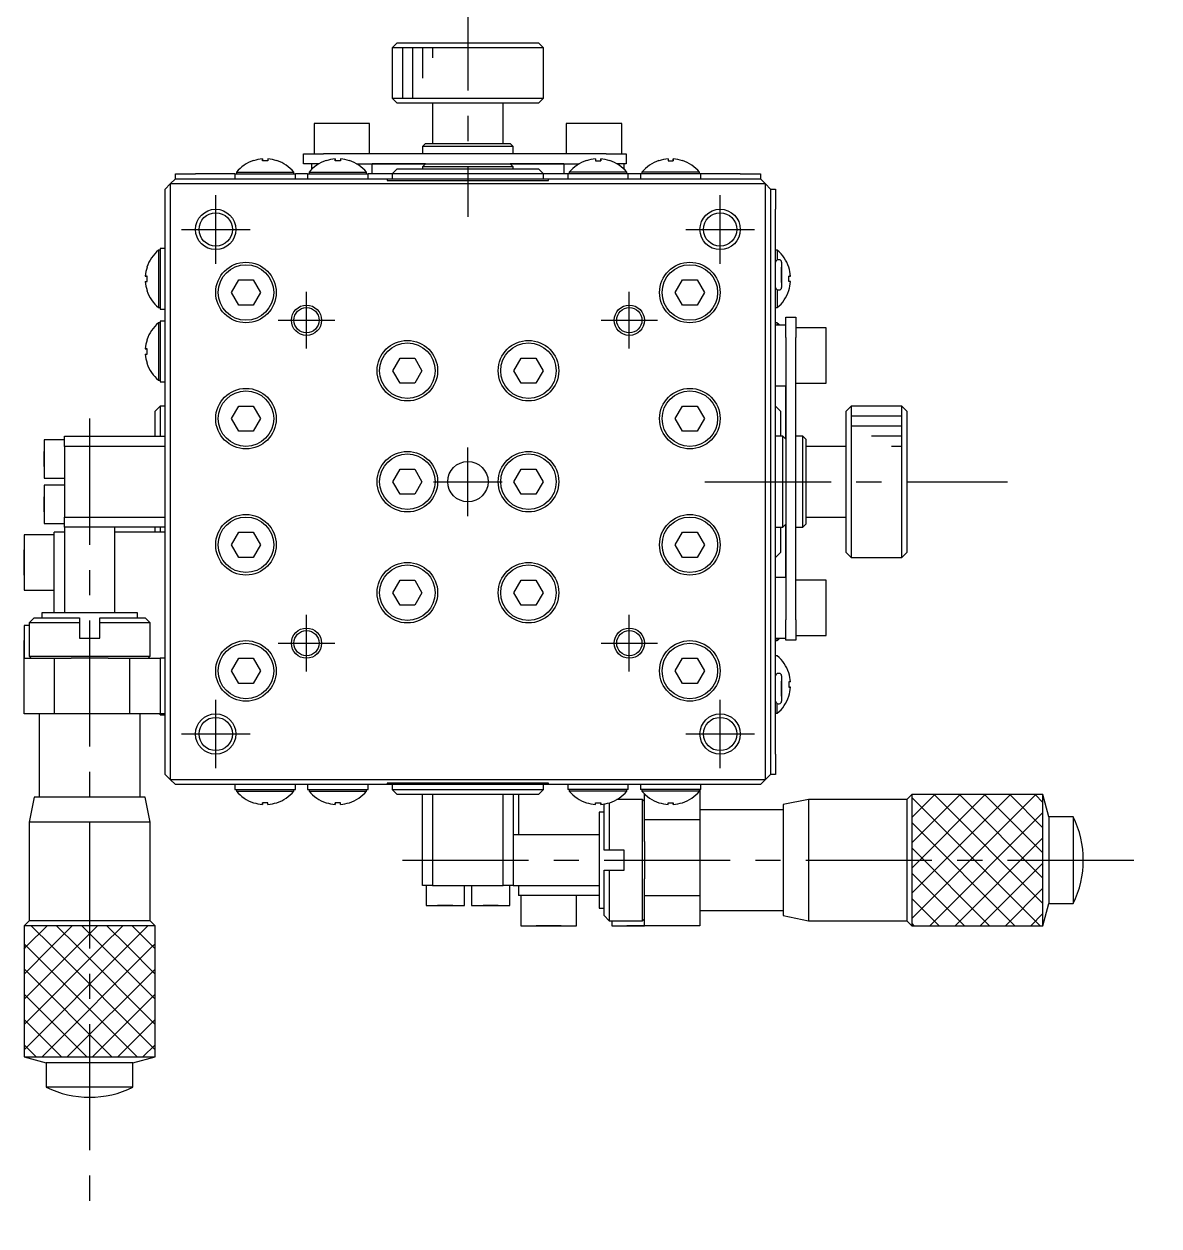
# Model space of a CAD drawing. Extents: x -45 to 398, y -17 to 264.
# Drawn here: x 97.4 to 209.9, y 78.6 to 197.7 of the extents above; entities that cross this region are included whole.
import ezdxf

# ---------------------------------------------------------------- set-up
doc = ezdxf.new("R2010")
doc.units = 0
doc.header["$LTSCALE"] = 10
doc.linetypes.add('CENTER', pattern=[2, 1.25, -0.25, 0.25, -0.25])
doc.layers.get('0').update_dxf_attribs({"linetype": 'CONTINUOUS'})
doc.layers.add('CENTER', color=1, linetype='CENTER')

msp = doc.modelspace()

# ---------------------------------------------------------------- linework, layer by layer
at = {"color": 7, "linetype": 'CONTINUOUS'}
for p, q in [((134.374624, 195.893481), (133.874624, 195.393481)), ((148.874624, 195.393481), (133.874624, 195.393481)), ((133.874624, 195.393481), (133.874624, 190.393481)), ((134.374624, 195.893481), (148.374624, 195.893481)), ((148.874624, 195.393481), (148.374624, 195.893481)), ((148.874624, 190.393481), (148.874624, 195.393481)), ((133.874624, 190.393481), (148.874624, 190.393481)), ((133.874624, 190.393481), (134.374624, 189.893481)), ((148.374624, 189.893481), (134.374624, 189.893481)), ((137.874624, 189.893481), (137.874624, 185.893481)), ((144.874624, 185.893481), (144.874624, 189.893481)), ((148.374624, 189.893481), (148.874624, 190.393481)), ((131.624624, 187.893481), (126.124624, 187.893481)), ((126.124624, 187.893481), (126.124624, 184.893481)), ((131.624624, 184.893481), (131.624624, 187.893481)), ((156.624624, 187.893481), (151.124624, 187.893481)), ((151.124624, 187.893481), (151.124624, 184.893481)), ((156.624624, 184.893481), (156.624624, 187.893481)), ((137.174624, 185.893481), (136.874624, 185.593481)), ((137.174624, 185.893481), (145.574624, 185.893481)), ((145.874624, 185.593481), (145.574624, 185.893481)), ((125.074624, 183.893481), (125.074624, 184.893481)), ((125.074624, 184.893481), (127.074624, 184.893481)), ((155.074624, 184.893481), (127.074624, 184.893481)), ((145.874624, 185.593481), (136.874624, 185.593481)), ((136.874624, 185.593481), (136.874624, 184.893481)), ((145.874624, 184.893481), (145.874624, 185.593481)), ((155.074624, 184.893481), (157.074624, 184.893481)), ((157.074624, 184.893481), (157.074624, 183.893481)), ((120.119516, 184.198923), (120.11547, 184.20722)), ((120.119516, 184.198923), (120.11547, 184.20722)), ((121.014624, 184.198923), (121.014624, 184.375165)), ((121.014624, 184.375165), (121.014624, 184.198923)), ((121.534624, 184.198923), (121.014624, 184.198923)), ((121.534624, 184.375165), (121.534624, 184.198923)), ((122.433779, 184.20722), (122.429732, 184.198923)), ((122.433779, 184.20722), (122.429732, 184.198923)), ((126.617207, 183.893481), (125.074624, 183.893481)), ((125.874624, 183.893481), (125.074624, 183.893481)), ((125.874624, 183.893481), (125.874624, 183.32597)), ((127.319516, 184.198923), (127.31547, 184.20722)), ((127.319516, 184.198923), (127.31547, 184.20722)), ((128.214624, 184.198923), (128.214624, 184.375165)), ((128.214624, 184.375165), (128.214624, 184.198923)), ((128.734624, 184.198923), (128.214624, 184.198923)), ((128.734624, 184.375165), (128.734624, 184.198923)), ((129.633779, 184.20722), (129.629732, 184.198923)), ((129.633779, 184.20722), (129.629732, 184.198923)), ((130.332042, 183.893481), (152.417207, 183.893481)), ((130.563394, 183.893479), (137.174622, 183.893479)), ((137.174624, 183.893481), (131.874624, 183.893481)), ((131.874624, 182.893481), (131.874624, 183.893481)), ((132.919816, 183.893481), (134.788163, 183.893481)), ((132.919816, 183.893481), (132.927427, 183.893481)), ((133.101779, 183.893479), (132.927427, 183.893479)), ((133.101779, 183.893479), (135.224889, 183.893481)), ((137.174622, 183.893479), (134.788163, 183.893479)), ((135.224889, 183.893479), (137.174622, 183.893479)), ((137.174624, 183.893481), (136.874624, 183.593481)), ((145.874624, 183.593481), (136.874624, 183.593481)), ((136.874624, 183.593481), (136.874624, 183.393481)), ((150.874624, 183.893481), (145.574624, 183.893481)), ((145.874624, 183.593481), (145.574624, 183.893481)), ((145.574626, 183.893479), (151.585855, 183.893479)), ((147.361086, 183.893479), (145.574626, 183.893479)), ((145.574626, 183.893479), (146.92436, 183.893479)), ((145.874624, 183.393481), (145.874624, 183.593481)), ((146.92436, 183.893481), (149.04747, 183.893481)), ((147.361086, 183.893481), (149.229432, 183.893481)), ((149.221822, 183.893479), (149.04747, 183.893479)), ((149.221822, 183.893479), (149.229432, 183.893479)), ((150.874624, 183.893481), (150.874624, 182.893481)), ((151.037443, 183.893479), (152.417203, 183.893479)), ((151.585855, 183.893479), (152.417203, 183.893479)), ((153.11547, 184.20722), (153.119516, 184.198923)), ((153.11547, 184.20722), (153.119516, 184.198923)), ((154.014624, 184.375165), (154.014624, 184.198923)), ((154.014624, 184.198923), (154.534624, 184.198923)), ((154.534624, 184.198923), (154.534624, 184.375165)), ((154.534624, 184.375165), (154.534624, 184.198923)), ((155.429732, 184.198923), (155.433779, 184.20722)), ((155.429732, 184.198923), (155.433779, 184.20722)), ((157.074624, 183.893481), (156.132042, 183.893481)), ((157.074624, 183.893481), (156.874624, 183.893481)), ((156.874624, 183.32597), (156.874624, 183.893481)), ((160.31547, 184.20722), (160.319516, 184.198923)), ((160.31547, 184.20722), (160.319516, 184.198923)), ((161.214624, 184.375165), (161.214624, 184.198923)), ((161.214624, 184.198923), (161.734624, 184.198923)), ((161.734624, 184.198923), (161.734624, 184.375165)), ((161.734624, 184.375165), (161.734624, 184.198923)), ((162.629732, 184.198923), (162.633779, 184.20722)), ((162.629732, 184.198923), (162.633779, 184.20722)), ((112.374624, 182.393481), (111.874624, 181.893481)), ((112.374624, 182.393481), (112.374624, 182.893481)), ((112.374624, 182.893481), (114.374624, 182.893481)), ((112.374624, 182.393481), (133.374624, 182.393481)), ((118.274624, 182.893481), (114.374624, 182.893481)), ((118.274624, 182.893481), (118.477255, 182.893481)), ((118.274624, 182.893481), (118.424624, 182.893481)), ((118.274624, 182.893481), (118.274624, 182.393481)), ((118.424624, 183.053036), (121.274624, 183.053036)), ((118.424624, 183.053036), (118.424624, 182.893481)), ((118.477255, 182.893481), (121.274624, 182.893481)), ((121.274624, 183.053036), (124.124624, 183.053036)), ((121.274624, 182.893481), (124.209067, 182.893481)), ((124.124624, 182.893481), (124.124624, 183.053036)), ((124.209067, 182.893481), (124.274624, 182.893481)), ((124.225638, 182.893481), (124.274624, 182.893481)), ((125.474624, 182.893481), (124.274624, 182.893481)), ((124.274624, 182.393481), (124.274624, 182.893481)), ((125.474624, 182.893481), (125.677248, 182.893481)), ((125.474624, 182.893481), (125.624624, 182.893481)), ((125.474624, 182.893481), (125.474624, 182.393481)), ((125.624624, 183.053036), (128.474624, 183.053036)), ((125.624624, 183.053036), (125.624624, 182.893481)), ((125.677248, 182.893481), (128.474624, 182.893481)), ((128.474624, 183.053036), (131.324624, 183.053036)), ((128.474624, 182.893481), (131.409067, 182.893481)), ((131.324624, 182.893481), (131.324624, 183.053036)), ((131.409067, 182.893481), (131.474624, 182.893481)), ((131.425638, 182.893481), (131.474624, 182.893481)), ((133.874624, 182.893481), (131.474624, 182.893481)), ((131.474624, 182.393481), (131.474624, 182.893481)), ((133.374624, 182.393481), (133.374624, 182.250576)), ((133.374624, 182.393481), (149.374624, 182.393481)), ((133.374624, 182.250576), (149.374624, 182.250576)), ((134.374624, 183.393481), (133.874624, 182.893481)), ((141.374624, 182.893481), (133.874624, 182.893481)), ((133.874624, 182.893481), (133.874624, 182.393481)), ((134.374624, 183.393481), (141.374624, 183.393481)), ((141.374624, 183.393481), (148.374624, 183.393481)), ((148.874624, 182.893481), (141.374624, 182.893481)), ((148.874624, 182.893481), (148.374624, 183.393481)), ((151.274624, 182.893481), (148.874624, 182.893481)), ((148.874624, 182.393481), (148.874624, 182.893481)), ((149.374624, 182.250576), (149.374624, 182.393481)), ((149.374624, 182.393481), (170.374624, 182.393481)), ((151.323611, 182.893481), (151.274624, 182.893481)), ((151.340182, 182.893481), (151.274624, 182.893481)), ((151.274624, 182.893481), (151.274624, 182.393481)), ((154.274624, 182.893481), (151.340182, 182.893481)), ((154.274624, 183.053036), (151.424624, 183.053036)), ((151.424624, 183.053036), (151.424624, 182.893481)), ((157.124624, 183.053036), (154.274624, 183.053036)), ((154.967419, 182.893481), (154.274624, 182.893481)), ((157.102549, 182.893481), (154.967419, 182.893481)), ((157.274624, 182.893481), (157.102549, 182.893481)), ((157.124624, 182.893481), (157.124624, 183.053036)), ((157.274624, 182.893481), (157.124624, 182.893481)), ((158.474624, 182.893481), (157.274624, 182.893481)), ((157.274624, 182.393481), (157.274624, 182.893481)), ((158.523611, 182.893481), (158.474624, 182.893481)), ((158.540182, 182.893481), (158.474624, 182.893481)), ((158.474624, 182.893481), (158.474624, 182.393481)), ((161.474624, 182.893481), (158.540182, 182.893481)), ((161.474624, 183.053036), (158.624624, 183.053036)), ((158.624624, 183.053036), (158.624624, 182.893481)), ((164.324624, 183.053036), (161.474624, 183.053036)), ((164.272021, 182.893481), (161.474624, 182.893481)), ((164.474624, 182.893481), (164.272021, 182.893481)), ((164.324624, 182.893481), (164.324624, 183.053036)), ((164.474624, 182.893481), (164.324624, 182.893481)), ((168.374624, 182.893481), (164.474624, 182.893481)), ((164.474624, 182.393481), (164.474624, 182.893481)), ((168.374624, 182.893481), (170.374624, 182.893481)), ((170.374624, 182.893481), (170.374624, 182.393481)), ((170.874624, 181.893481), (170.374624, 182.393481)), ((111.874624, 181.893481), (111.374624, 181.393481)), ((111.374624, 123.393481), (111.374624, 181.393481)), ((170.874624, 181.893481), (111.874624, 181.893481)), ((111.874624, 181.893481), (111.874624, 122.893481)), ((170.874624, 122.893481), (170.874624, 181.893481)), ((171.374624, 181.393481), (170.874624, 181.893481)), ((171.374624, 181.393481), (171.874624, 181.393481)), ((171.374624, 181.393481), (171.374624, 123.393481)), ((171.874624, 181.393481), (171.874624, 179.393481)), ((171.874624, 173.693481), (171.874624, 179.393481)), ((110.715069, 175.343481), (110.715069, 172.493481)), ((110.874624, 175.343481), (110.715069, 175.343481)), ((110.874624, 175.493481), (110.874624, 175.289782)), ((110.874624, 175.493481), (110.874624, 175.343357)), ((111.374624, 175.493481), (110.874624, 175.493481)), ((110.874624, 175.289782), (110.874624, 175.234117)), ((110.874624, 175.234117), (110.874624, 175.009492)), ((172.034179, 175.343481), (171.874624, 175.343481)), ((172.034179, 175.343481), (172.034179, 174.376547)), ((110.874624, 175.009492), (110.874624, 173.186276)), ((172.224624, 174.393481), (172.124624, 174.393481)), ((172.474624, 174.143481), (172.474624, 173.018481)), ((172.474624, 174.143481), (172.474624, 171.643481)), ((109.569182, 172.753481), (109.39294, 172.753481)), ((109.39294, 172.753481), (109.569182, 172.753481)), ((109.569182, 173.648589), (109.560885, 173.652635)), ((109.569182, 173.648589), (109.560885, 173.652635)), ((109.569182, 172.233481), (109.569182, 172.753481)), ((110.874624, 173.186276), (110.874624, 172.493481)), ((171.874624, 172.093481), (171.874624, 173.693481)), ((172.474624, 173.643481), (172.474624, 173.018481)), ((172.474624, 173.018481), (172.474624, 173.643481)), ((172.474624, 173.018481), (172.474624, 172.753481)), ((172.474624, 173.018481), (172.474624, 172.768481)), ((172.474624, 172.768481), (172.474624, 173.018481)), ((172.474624, 172.143481), (172.474624, 172.768481)), ((172.474624, 172.768481), (172.474624, 172.143481)), ((172.474624, 172.753481), (172.474624, 171.643481)), ((173.180067, 173.648589), (173.188363, 173.652635)), ((173.180067, 173.648589), (173.188363, 173.652635)), ((173.180067, 172.753481), (173.356309, 172.753481)), ((173.180067, 172.233481), (173.180067, 172.753481)), ((173.356309, 172.753481), (173.180067, 172.753481)), ((109.39294, 172.233481), (109.569182, 172.233481)), ((110.715069, 172.493481), (110.715069, 169.643481)), ((110.874624, 172.493481), (110.874624, 171.800686)), ((110.874624, 171.800686), (110.874624, 170.428417)), ((117.931249, 171.143481), (118.652937, 172.393481)), ((118.652937, 172.393481), (120.096312, 172.393481)), ((120.096312, 172.393481), (120.818, 171.143481)), ((161.931249, 171.143481), (162.652937, 172.393481)), ((162.652937, 172.393481), (164.096312, 172.393481)), ((164.096312, 172.393481), (164.818, 171.143481)), ((171.874624, 132.693481), (171.874624, 172.093481)), ((173.356309, 172.233481), (173.180067, 172.233481)), ((109.560885, 171.334326), (109.569182, 171.338373)), ((109.560885, 171.334326), (109.569182, 171.338373)), ((110.874624, 170.428417), (110.874624, 170.264046)), ((118.652937, 169.893481), (117.931249, 171.143481)), ((120.818, 171.143481), (120.096312, 169.893481)), ((162.652937, 169.893481), (161.931249, 171.143481)), ((164.818, 171.143481), (164.096312, 169.893481)), ((172.034179, 171.410415), (172.034179, 169.643481)), ((172.124624, 171.393481), (172.224624, 171.393481)), ((173.188363, 171.334326), (173.180067, 171.338373)), ((173.188363, 171.334326), (173.180067, 171.338373)), ((110.715069, 169.643481), (110.874624, 169.643481)), ((110.874624, 170.264046), (110.874624, 169.93556)), ((110.874624, 169.93556), (110.874624, 169.665556)), ((110.874624, 169.665556), (110.874624, 169.493481)), ((110.874624, 169.643481), (110.874624, 169.493481)), ((110.874624, 169.493481), (111.374624, 169.493481)), ((120.096312, 169.893481), (118.652937, 169.893481)), ((164.096312, 169.893481), (162.652937, 169.893481)), ((171.874624, 169.643481), (172.034179, 169.643481)), ((110.715069, 168.143481), (110.715069, 165.293481)), ((110.874624, 168.143481), (110.715069, 168.143481)), ((110.874624, 168.293481), (110.874624, 168.089782)), ((110.874624, 168.293481), (110.874624, 168.14187)), ((111.374624, 168.293481), (110.874624, 168.293481)), ((110.874624, 168.089782), (110.874624, 167.809492)), ((172.034179, 168.143481), (171.874624, 168.143481)), ((172.034179, 168.143481), (172.034179, 167.893481)), ((172.874624, 167.893481), (172.874624, 168.693481)), ((172.874624, 166.693481), (172.874624, 168.693481)), ((172.874624, 168.693481), (173.874624, 168.693481)), ((173.874624, 168.693481), (173.874624, 166.693481)), ((110.874624, 167.809492), (110.874624, 167.358544)), ((110.874624, 167.358544), (110.874624, 165.986276)), ((172.874624, 167.893481), (171.874624, 167.893481)), ((176.874624, 167.643481), (173.874624, 167.643481)), ((176.874624, 162.143481), (176.874624, 167.643481)), ((109.569182, 165.553481), (109.39294, 165.553481)), ((109.39294, 165.553481), (109.569182, 165.553481)), ((109.569182, 166.448589), (109.560885, 166.452635)), ((109.569182, 166.448589), (109.560885, 166.452635)), ((109.569182, 165.033481), (109.569182, 165.553481)), ((110.874624, 165.986276), (110.874624, 165.293481)), ((172.874624, 166.693481), (172.874624, 138.693481)), ((173.874624, 138.693481), (173.874624, 166.693481)), ((109.39294, 165.033481), (109.569182, 165.033481)), ((110.715069, 165.293481), (110.715069, 162.443481)), ((110.874624, 165.293481), (110.874624, 164.600686)), ((110.874624, 164.600686), (110.874624, 163.228417)), ((133.931249, 163.393481), (134.652937, 164.643481)), ((134.652937, 164.643481), (136.096312, 164.643481)), ((136.096312, 164.643481), (136.818, 163.393481)), ((145.931249, 163.393481), (146.652937, 164.643481)), ((146.652937, 164.643481), (148.096312, 164.643481)), ((148.096312, 164.643481), (148.818, 163.393481)), ((172.874622, 165.275547), (172.874622, 163.416256)), ((172.874622, 165.275547), (172.874622, 162.634839)), ((109.560885, 164.134326), (109.569182, 164.138373)), ((109.560885, 164.134326), (109.569182, 164.138373)), ((110.874624, 163.228417), (110.874624, 163.064046)), ((134.652937, 162.143481), (133.931249, 163.393481)), ((136.818, 163.393481), (136.096312, 162.143481)), ((146.652937, 162.143481), (145.931249, 163.393481)), ((148.818, 163.393481), (148.096312, 162.143481)), ((172.874622, 163.416256), (172.874622, 156.593483)), ((110.715069, 162.443481), (110.874624, 162.443481)), ((110.874624, 163.064046), (110.874624, 162.73556)), ((110.874624, 162.73556), (110.874624, 162.552844)), ((110.874624, 162.552844), (110.874624, 162.465556)), ((110.874624, 162.465556), (110.874624, 162.293481)), ((110.874624, 162.342477), (110.874624, 162.293481)), ((110.874624, 162.293481), (111.374624, 162.293481)), ((136.096312, 162.143481), (134.652937, 162.143481)), ((148.096312, 162.143481), (146.652937, 162.143481)), ((173.874624, 162.143481), (176.874624, 162.143481)), ((171.874624, 161.893481), (172.874624, 161.893481)), ((172.874624, 156.593481), (172.874624, 161.893481)), ((110.874624, 159.893481), (110.374624, 159.393481)), ((110.874624, 159.893481), (110.874624, 156.893481)), ((111.374624, 159.893481), (110.874624, 159.893481)), ((117.931249, 158.643481), (118.652937, 159.893481)), ((118.652937, 159.893481), (120.096312, 159.893481)), ((120.096312, 159.893481), (120.818, 158.643481)), ((161.931249, 158.643481), (162.652937, 159.893481)), ((162.652937, 159.893481), (164.096312, 159.893481)), ((164.096312, 159.893481), (164.818, 158.643481)), ((172.374624, 159.393481), (171.874624, 159.893481)), ((179.374624, 159.893481), (178.874624, 159.393481)), ((179.374624, 159.893481), (179.374624, 144.893481)), ((184.374624, 159.893481), (179.374624, 159.893481)), ((184.374624, 144.893481), (184.374624, 159.893481)), ((184.874624, 159.393481), (184.374624, 159.893481)), ((110.374624, 156.893481), (110.374624, 159.393481)), ((118.652937, 157.393481), (117.931249, 158.643481)), ((120.818, 158.643481), (120.096312, 157.393481)), ((162.652937, 157.393481), (161.931249, 158.643481)), ((164.818, 158.643481), (164.096312, 157.393481)), ((172.374624, 159.393481), (172.374624, 156.893481)), ((172.874622, 158.57391), (172.874622, 158.748296)), ((172.874622, 158.57391), (172.874624, 156.593481)), ((172.874624, 158.755907), (172.874624, 156.872811)), ((172.874624, 158.755907), (172.874624, 158.748296)), ((178.874624, 145.393481), (178.874624, 159.393481)), ((184.874624, 159.393481), (184.874624, 145.393481)), ((120.096312, 157.393481), (118.652937, 157.393481)), ((164.096312, 157.393481), (162.652937, 157.393481)), ((99.374624, 156.543481), (99.374624, 152.743481)), ((99.374624, 156.543481), (99.374624, 152.743481)), ((101.374624, 156.543481), (99.374624, 156.543481)), ((101.374624, 156.893481), (111.374624, 156.893481)), ((101.374624, 155.893481), (101.374624, 156.893481)), ((172.574624, 156.893481), (171.874624, 156.893481)), ((172.574624, 147.893481), (172.574624, 156.893481)), ((172.874624, 156.593481), (172.574624, 156.893481)), ((172.874622, 156.593483), (172.874622, 156.872811)), ((174.574624, 156.893481), (173.874624, 156.893481)), ((174.574624, 147.893481), (174.574624, 156.893481)), ((174.874624, 156.593481), (174.574624, 156.893481)), ((174.874624, 156.593481), (174.874624, 148.193481)), ((99.374624, 155.393481), (99.374624, 154.643481)), ((99.374624, 154.643481), (99.374624, 155.393481)), ((111.374624, 155.893481), (101.374624, 155.893481)), ((101.374624, 155.893481), (101.374624, 148.893481)), ((178.874624, 155.893481), (174.874624, 155.893481)), ((99.374624, 153.893481), (99.374624, 154.643481)), ((99.374624, 154.643481), (99.374624, 153.893481)), ((133.931249, 152.393481), (134.652937, 153.643481)), ((134.652937, 153.643481), (136.096312, 153.643481)), ((136.096312, 153.643481), (136.818, 152.393481)), ((145.931249, 152.393481), (146.652937, 153.643481)), ((146.652937, 153.643481), (148.096312, 153.643481)), ((148.096312, 153.643481), (148.818, 152.393481)), ((99.374624, 152.743481), (101.374624, 152.743481)), ((99.374624, 152.043481), (99.374624, 148.243481)), ((99.374624, 152.043481), (99.374624, 148.243481)), ((101.374624, 152.043481), (99.374624, 152.043481)), ((134.652937, 151.143481), (133.931249, 152.393481)), ((136.818, 152.393481), (136.096312, 151.143481)), ((146.652937, 151.143481), (145.931249, 152.393481)), ((148.818, 152.393481), (148.096312, 151.143481)), ((99.374624, 150.893481), (99.374624, 150.143481)), ((99.374624, 150.143481), (99.374624, 150.893481)), ((99.374624, 149.393481), (99.374624, 150.143481)), ((99.374624, 150.143481), (99.374624, 149.393481)), ((136.096312, 151.143481), (134.652937, 151.143481)), ((148.096312, 151.143481), (146.652937, 151.143481)), ((101.374624, 147.893481), (101.374624, 148.893481)), ((101.374624, 148.893481), (111.374624, 148.893481)), ((174.874624, 148.893481), (178.874624, 148.893481)), ((99.374624, 148.243481), (101.374624, 148.243481)), ((111.374624, 147.893481), (101.374624, 147.893481)), ((101.374628, 147.893481), (101.374628, 139.393481)), ((106.37462, 139.393481), (106.37462, 147.893481)), ((110.374624, 147.393481), (110.374624, 147.893481)), ((110.874624, 147.893481), (110.874624, 147.393481)), ((171.874624, 147.893481), (172.574624, 147.893481)), ((172.374624, 147.893481), (172.374624, 145.393481)), ((172.574624, 147.893481), (172.874624, 148.193481)), ((172.874622, 148.193479), (172.874622, 141.970706)), ((172.874624, 148.193481), (172.874624, 146.813051)), ((172.874624, 142.893481), (172.874624, 148.193481)), ((172.874624, 148.193481), (172.874624, 146.631055)), ((173.874624, 147.893481), (174.574624, 147.893481)), ((174.574624, 147.893481), (174.874624, 148.193481)), ((97.374624, 147.143481), (97.374624, 141.643481)), ((97.374624, 147.143481), (97.374624, 141.643481)), ((100.374624, 147.143481), (97.374624, 147.143481)), ((101.374628, 147.393481), (100.374624, 147.393481)), ((100.374624, 139.393481), (100.374624, 147.393481)), ((111.374624, 147.393481), (106.37462, 147.393481)), ((117.931249, 146.143481), (118.652937, 147.393481)), ((118.652937, 147.393481), (120.096312, 147.393481)), ((120.096312, 147.393481), (120.818, 146.143481)), ((161.931249, 146.143481), (162.652937, 147.393481)), ((162.652937, 147.393481), (164.096312, 147.393481)), ((164.096312, 147.393481), (164.818, 146.143481)), ((172.874622, 146.638665), (172.874622, 146.813051)), ((172.874622, 146.638665), (172.874622, 146.631055)), ((97.374624, 145.643481), (97.374624, 144.393481)), ((97.374624, 144.393481), (97.374624, 145.643481)), ((118.652937, 144.893481), (117.931249, 146.143481)), ((120.818, 146.143481), (120.096312, 144.893481)), ((162.652937, 144.893481), (161.931249, 146.143481)), ((164.818, 146.143481), (164.096312, 144.893481)), ((171.874624, 144.893481), (172.374624, 145.393481)), ((178.874624, 145.393481), (179.374624, 144.893481)), ((184.374624, 144.893481), (184.874624, 145.393481)), ((97.374624, 143.143481), (97.374624, 144.393481)), ((97.374624, 144.393481), (97.374624, 143.143481)), ((120.096312, 144.893481), (118.652937, 144.893481)), ((164.096312, 144.893481), (162.652937, 144.893481)), ((179.374624, 144.893481), (184.374624, 144.893481)), ((133.931249, 141.393481), (134.652937, 142.643481)), ((134.652937, 142.643481), (136.096312, 142.643481)), ((136.096312, 142.643481), (136.818, 141.393481)), ((145.931249, 141.393481), (146.652937, 142.643481)), ((146.652937, 142.643481), (148.096312, 142.643481)), ((148.096312, 142.643481), (148.818, 141.393481)), ((172.874624, 142.893481), (171.874624, 142.893481)), ((172.874622, 142.752123), (172.874622, 140.111414)), ((172.874622, 141.970706), (172.874622, 140.111414)), ((176.874624, 142.643481), (173.874624, 142.643481)), ((176.874624, 137.143481), (176.874624, 142.643481)), ((97.374624, 141.643481), (100.374624, 141.643481)), ((134.652937, 140.143481), (133.931249, 141.393481)), ((136.818, 141.393481), (136.096312, 140.143481)), ((146.652937, 140.143481), (145.931249, 141.393481)), ((148.818, 141.393481), (148.096312, 140.143481)), ((103.874312, 139.393481), (99.124624, 139.393481)), ((99.124624, 139.393481), (99.124624, 138.8935)), ((108.624624, 139.393481), (103.874312, 139.393481)), ((108.624624, 138.8935), (108.624624, 139.393481)), ((136.096312, 140.143481), (134.652937, 140.143481)), ((148.096312, 140.143481), (146.652937, 140.143481)), ((98.374624, 138.893481), (97.874624, 138.393481)), ((102.874624, 138.393481), (97.874624, 138.393481)), ((97.874624, 138.393481), (97.874624, 135.093481)), ((98.374624, 138.893481), (102.874624, 138.893481)), ((98.374624, 138.893481), (99.124624, 138.893481)), ((102.874624, 138.893481), (102.874624, 138.393481)), ((102.874624, 138.393481), (102.874624, 136.893481)), ((104.874624, 138.393481), (104.874624, 138.893481)), ((104.874624, 138.893481), (109.374624, 138.893481)), ((109.874624, 138.393481), (104.874624, 138.393481)), ((104.874624, 136.893481), (104.874624, 138.393481)), ((108.624624, 138.893481), (109.374624, 138.893481)), ((109.874624, 138.393481), (109.374624, 138.893481)), ((109.874624, 135.093481), (109.874624, 138.393481)), ((172.874624, 136.693481), (172.874624, 138.693481)), ((173.874624, 138.693481), (173.874624, 136.693481)), ((97.374624, 138.143481), (97.374624, 134.893481)), ((97.374624, 138.143481), (97.374624, 134.893481)), ((97.874624, 138.143481), (97.374624, 138.143481)), ((173.874624, 137.143481), (176.874624, 137.143481)), ((97.374624, 136.643481), (97.374624, 135.393481)), ((97.374624, 135.393481), (97.374624, 136.643481)), ((102.874624, 136.893481), (104.874624, 136.893481)), ((171.874624, 136.893481), (172.874624, 136.893481)), ((171.874624, 136.643481), (172.034179, 136.643481)), ((172.034179, 136.643481), (172.034179, 136.893481)), ((172.874624, 136.693481), (172.874624, 136.893481)), ((173.874624, 136.693481), (172.874624, 136.693481)), ((97.374624, 134.893481), (97.374624, 135.393481)), ((97.374624, 135.393481), (97.374624, 134.893481)), ((97.374624, 129.393481), (97.374624, 134.893481)), ((97.374624, 134.893481), (100.374624, 134.893481)), ((97.874624, 135.093481), (103.874624, 135.093481)), ((97.874624, 135.093481), (98.074624, 134.893481)), ((100.374624, 134.893481), (100.374624, 129.393481)), ((100.374624, 134.893481), (102.033429, 134.893481)), ((103.874624, 134.893481), (102.033429, 134.893481)), ((103.874624, 135.093481), (109.874624, 135.093481)), ((105.71582, 134.893481), (103.874624, 134.893481)), ((105.71582, 134.893481), (107.874624, 134.893481)), ((107.874624, 134.893481), (110.874624, 134.893482)), ((107.874624, 129.393481), (107.874624, 134.893481)), ((109.674624, 134.893481), (109.874624, 135.093481)), ((111.374624, 134.893483), (110.874624, 134.893483)), ((110.874624, 134.893482), (110.874624, 129.393481)), ((117.931249, 133.643481), (118.652937, 134.893481)), ((118.652937, 134.893481), (120.096312, 134.893481)), ((120.096312, 134.893481), (120.818, 133.643481)), ((161.931249, 133.643481), (162.652937, 134.893481)), ((162.652937, 134.893481), (164.096312, 134.893481)), ((164.096312, 134.893481), (164.818, 133.643481)), ((172.034179, 135.143481), (171.874624, 135.143481)), ((118.652937, 132.393481), (117.931249, 133.643481)), ((120.818, 133.643481), (120.096312, 132.393481)), ((162.652937, 132.393481), (161.931249, 133.643481)), ((164.818, 133.643481), (164.096312, 132.393481)), ((172.224624, 133.393481), (172.124624, 133.393481)), ((173.188363, 133.452635), (173.180067, 133.448589)), ((173.188363, 133.452635), (173.180067, 133.448589)), ((120.096312, 132.393481), (118.652937, 132.393481)), ((164.096312, 132.393481), (162.652937, 132.393481)), ((171.874624, 131.093481), (171.874624, 132.693481)), ((172.474624, 133.143481), (172.474624, 132.033481)), ((172.474624, 133.143481), (172.474624, 130.643481)), ((172.474624, 132.643481), (172.474624, 132.018481)), ((172.474624, 132.018481), (172.474624, 132.643481)), ((173.356309, 132.553481), (173.180067, 132.553481)), ((173.180067, 132.553481), (173.180067, 132.033481)), ((171.874624, 125.393481), (171.874624, 131.093481)), ((172.474624, 132.033481), (172.474624, 131.768481)), ((172.474624, 132.018481), (172.474624, 131.768481)), ((172.474624, 131.768481), (172.474624, 132.018481)), ((172.474624, 131.768481), (172.474624, 130.643481)), ((172.474624, 131.143481), (172.474624, 131.768481)), ((172.474624, 131.768481), (172.474624, 131.143481)), ((173.180067, 132.033481), (173.356309, 132.033481)), ((173.356309, 132.033481), (173.180067, 132.033481)), ((173.180067, 131.138373), (173.188363, 131.134326)), ((173.180067, 131.138373), (173.188363, 131.134326)), ((172.034179, 129.443481), (172.034179, 130.410415)), ((172.124624, 130.393481), (172.224624, 130.393481)), ((100.374624, 129.393481), (97.374624, 129.393481)), ((98.874624, 129.393481), (98.874624, 121.143481)), ((107.874624, 129.393481), (100.374624, 129.393481)), ((110.874624, 129.393481), (107.874624, 129.393481)), ((108.874624, 121.143481), (108.874624, 129.393481)), ((111.374624, 129.393481), (110.874624, 129.393481)), ((110.874624, 129.293481), (110.874624, 129.393481)), ((110.874624, 129.293481), (110.874624, 129.393481)), ((110.874624, 129.293481), (111.374624, 129.293481)), ((171.874624, 129.443481), (172.034179, 129.443481)), ((171.874624, 125.393481), (171.874624, 123.393481)), ((111.374624, 123.393481), (111.874624, 122.893481)), ((111.874624, 122.893481), (112.374624, 122.393481)), ((111.874624, 122.893481), (170.874624, 122.893481)), ((170.374624, 122.393481), (170.874624, 122.893481)), ((170.874624, 122.893481), (171.374624, 123.393481)), ((171.874624, 123.393481), (171.374624, 123.393481)), ((133.374624, 122.393481), (112.374624, 122.393481)), ((118.274624, 122.393481), (118.274624, 121.893481)), ((118.274624, 121.893481), (118.477263, 121.893481)), ((118.274624, 121.893481), (118.424624, 121.893481)), ((118.424624, 121.893481), (118.424624, 121.733926)), ((118.424624, 121.733926), (121.274624, 121.733926)), ((118.477263, 121.893481), (121.274624, 121.893481)), ((121.274624, 121.893481), (124.209067, 121.893481)), ((121.274624, 121.733926), (124.124624, 121.733926)), ((124.124624, 121.733926), (124.124624, 121.893481)), ((124.209067, 121.893481), (124.274624, 121.893481)), ((124.225638, 121.893481), (124.274624, 121.893481)), ((124.274624, 121.893481), (124.274624, 122.393481)), ((125.474624, 122.393481), (125.474624, 121.893481)), ((125.474624, 121.893481), (125.677263, 121.893481)), ((125.474624, 121.893481), (125.624624, 121.893481)), ((125.624624, 121.893481), (125.624624, 121.733926)), ((125.624624, 121.733926), (128.474624, 121.733926)), ((125.677263, 121.893481), (128.474624, 121.893481)), ((128.474624, 121.893481), (131.409067, 121.893481)), ((128.474624, 121.733926), (131.324624, 121.733926)), ((131.324624, 121.733926), (131.324624, 121.893481)), ((131.409067, 121.893481), (131.474624, 121.893481)), ((131.425638, 121.893481), (131.474624, 121.893481)), ((131.474624, 121.893481), (131.474624, 122.393481)), ((149.374624, 122.536385), (133.374624, 122.536385)), ((133.374624, 122.536385), (133.374624, 122.393481)), ((149.374624, 122.393481), (133.374624, 122.393481)), ((133.874624, 122.393481), (133.874624, 121.893481)), ((133.874624, 121.893481), (141.374624, 121.893481)), ((133.874624, 121.893481), (134.374624, 121.393481)), ((141.374624, 121.893481), (148.874624, 121.893481)), ((148.374624, 121.393481), (148.874624, 121.893481)), ((148.874624, 121.893481), (148.874624, 122.393481)), ((149.374624, 122.393481), (149.374624, 122.536385)), ((170.374624, 122.393481), (149.374624, 122.393481)), ((151.274624, 122.393481), (151.274624, 121.893481)), ((151.323611, 121.893481), (151.274624, 121.893481)), ((151.340182, 121.893481), (151.274624, 121.893481)), ((154.274624, 121.893481), (151.340182, 121.893481)), ((151.424624, 121.893481), (151.424624, 121.733926)), ((154.274624, 121.733926), (151.424624, 121.733926)), ((157.071961, 121.893481), (154.274624, 121.893481)), ((157.124624, 121.733926), (154.274624, 121.733926)), ((157.274624, 121.893481), (157.071961, 121.893481)), ((157.274624, 121.893481), (157.124624, 121.893481)), ((157.124624, 121.733926), (157.124624, 121.893481)), ((157.274624, 121.893481), (157.274624, 122.393481)), ((158.474624, 122.393481), (158.474624, 121.893481)), ((158.523611, 121.893481), (158.474624, 121.893481)), ((158.540182, 121.893481), (158.474624, 121.893481)), ((161.474624, 121.893481), (158.540182, 121.893481)), ((158.624624, 121.893481), (158.624624, 121.733926)), ((161.474624, 121.733926), (158.624624, 121.733926)), ((164.271967, 121.893481), (161.474624, 121.893481)), ((164.324624, 121.733926), (161.474624, 121.733926)), ((164.474624, 121.893481), (164.271967, 121.893481)), ((164.474624, 121.893481), (164.324624, 121.893481)), ((164.324624, 121.733926), (164.324624, 121.893481)), ((164.374624, 121.893481), (164.374624, 118.893481)), ((164.474624, 121.893481), (164.474624, 122.393481)), ((98.374627, 121.143481), (97.874628, 118.643482)), ((109.374621, 121.143481), (98.374627, 121.143481)), ((109.87462, 118.643482), (109.374621, 121.143481)), ((120.119516, 120.588038), (120.11547, 120.579742)), ((120.119516, 120.588038), (120.11547, 120.579742)), ((121.534624, 120.588038), (121.014624, 120.588038)), ((121.014624, 120.588038), (121.014624, 120.411796)), ((121.014624, 120.411796), (121.014624, 120.588038)), ((121.534624, 120.411796), (121.534624, 120.588038)), ((122.433779, 120.579742), (122.429732, 120.588038)), ((122.433779, 120.579742), (122.429732, 120.588038)), ((127.319516, 120.588038), (127.31547, 120.579742)), ((127.319516, 120.588038), (127.31547, 120.579742)), ((128.734624, 120.588038), (128.214624, 120.588038)), ((128.214624, 120.588038), (128.214624, 120.411796)), ((128.214624, 120.411796), (128.214624, 120.588038)), ((128.734624, 120.411796), (128.734624, 120.588038)), ((129.633779, 120.579742), (129.629732, 120.588038)), ((129.633779, 120.579742), (129.629732, 120.588038)), ((141.374624, 121.393481), (134.374624, 121.393481)), ((136.874624, 112.393481), (136.874624, 121.393481)), ((137.874624, 121.393481), (137.874624, 112.393481)), ((148.374624, 121.393481), (141.374624, 121.393481)), ((144.874624, 112.393481), (144.874624, 121.393481)), ((145.874624, 121.393481), (145.874624, 112.393481)), ((146.374624, 121.393481), (146.374624, 117.393477)), ((153.11547, 120.579742), (153.119516, 120.588038)), ((153.11547, 120.579742), (153.119516, 120.588038)), ((154.014624, 120.588038), (154.534624, 120.588038)), ((154.014624, 120.411796), (154.014624, 120.588038)), ((154.534624, 120.588038), (154.534624, 120.411796)), ((154.534624, 120.411796), (154.534624, 120.588038)), ((154.945199, 120.464055), (154.874624, 120.393481)), ((154.874624, 119.643481), (154.874624, 120.393481)), ((154.874624, 115.893481), (154.874624, 120.393481)), ((155.374624, 120.570357), (155.374624, 115.893481)), ((155.429732, 120.588038), (155.433779, 120.579742)), ((155.429732, 120.588038), (155.433779, 120.579742)), ((158.674624, 120.893481), (156.132042, 120.893481)), ((158.674624, 114.893481), (158.674624, 120.893481)), ((158.874624, 120.693481), (158.674624, 120.893481)), ((158.874624, 118.893481), (158.874624, 121.460991)), ((160.31547, 120.579742), (160.319516, 120.588038)), ((160.31547, 120.579742), (160.319516, 120.588038)), ((161.214624, 120.588038), (161.734624, 120.588038)), ((161.214624, 120.411796), (161.214624, 120.588038)), ((161.734624, 120.588038), (161.734624, 120.411796)), ((161.734624, 120.411796), (161.734624, 120.588038)), ((162.629732, 120.588038), (162.633779, 120.579742)), ((162.629732, 120.588038), (162.633779, 120.579742)), ((175.124623, 120.893477), (172.624624, 120.393478)), ((172.624624, 120.393478), (172.624624, 109.393484)), ((175.124623, 120.893477), (175.124623, 108.893485)), ((184.874628, 120.893477), (175.124623, 120.893477)), ((185.37463, 121.39348), (184.874628, 120.893477)), ((184.874628, 120.893477), (184.874628, 108.893485)), ((198.374631, 121.39348), (185.37463, 121.39348)), ((185.37463, 121.39348), (185.37463, 108.393482)), ((198.964119, 119.193481), (198.374631, 121.39348)), ((198.374631, 108.393482), (198.374631, 121.39348)), ((154.374624, 119.643481), (154.374624, 114.893169)), ((154.874605, 119.643481), (154.374624, 119.643481)), ((172.624624, 119.893481), (164.374624, 119.893481)), ((198.964119, 119.193481), (198.964119, 110.593481)), ((201.37463, 119.193481), (198.964119, 119.193481)), ((201.37463, 119.193481), (201.37463, 110.593481)), ((109.87462, 118.643482), (97.874628, 118.643482)), ((97.874628, 118.643482), (97.874628, 108.893477)), ((109.87462, 108.893477), (109.87462, 118.643482)), ((158.874624, 116.734676), (158.874624, 118.893481)), ((164.374624, 118.893481), (158.874624, 118.893481)), ((164.374624, 118.893481), (164.374624, 111.393481)), ((154.374624, 117.393477), (145.874624, 117.393477)), ((158.874624, 116.734676), (158.874624, 114.893481)), ((155.374624, 115.893481), (154.874624, 115.893481)), ((156.874624, 115.893481), (155.374624, 115.893481)), ((156.874624, 113.893481), (156.874624, 115.893481)), ((154.374624, 114.893169), (154.374624, 110.143481)), ((158.674624, 108.893481), (158.674624, 114.893481)), ((158.874624, 114.893481), (158.874624, 113.052285)), ((154.874624, 109.393481), (154.874624, 113.893481)), ((154.874624, 113.893481), (155.374624, 113.893481)), ((155.374624, 113.893481), (155.374624, 108.893481)), ((155.374624, 113.893481), (156.874624, 113.893481)), ((137.874624, 112.393481), (136.874624, 112.393481)), ((137.224624, 112.393481), (137.224624, 110.393481)), ((137.874624, 112.393481), (144.874624, 112.393481)), ((141.024624, 110.393481), (141.024624, 112.393481)), ((141.724624, 112.393481), (141.724624, 110.393481)), ((145.874624, 112.393481), (144.874624, 112.393481)), ((145.524624, 110.393481), (145.524624, 112.393481)), ((145.874624, 112.393483), (154.374624, 112.393485)), ((146.374624, 112.393485), (146.374624, 111.393481)), ((158.874624, 111.393481), (158.874624, 113.052285)), ((154.374624, 111.393481), (146.374624, 111.393481)), ((146.624624, 111.393481), (146.624624, 108.393481)), ((152.124624, 108.393481), (152.124624, 111.393481)), ((158.874624, 108.393481), (158.874624, 111.393481)), ((158.874624, 111.393481), (164.374624, 111.393481)), ((164.374624, 111.393481), (164.374624, 108.393481)), ((137.224624, 110.393481), (141.024624, 110.393481)), ((137.224624, 110.393481), (141.024624, 110.393481)), ((138.374624, 110.393481), (139.124624, 110.393481)), ((139.124624, 110.393481), (138.374624, 110.393481)), ((139.874624, 110.393481), (139.124624, 110.393481)), ((139.124624, 110.393481), (139.874624, 110.393481)), ((141.724624, 110.393481), (145.524624, 110.393481)), ((141.724624, 110.393481), (145.524624, 110.393481)), ((142.874624, 110.393481), (143.624624, 110.393481)), ((143.624624, 110.393481), (142.874624, 110.393481)), ((144.374624, 110.393481), (143.624624, 110.393481)), ((143.624624, 110.393481), (144.374624, 110.393481)), ((154.374624, 110.143481), (154.874605, 110.143481)), ((154.874624, 109.393481), (154.874624, 110.143481)), ((164.374624, 109.893481), (172.624624, 109.893481)), ((198.374631, 108.393482), (198.964119, 110.593481)), ((198.964119, 110.593481), (201.37463, 110.593481)), ((97.874628, 108.893477), (97.374625, 108.393475)), ((110.374623, 108.393475), (97.374625, 108.393475)), ((97.374625, 108.393475), (97.374625, 95.393474)), ((109.87462, 108.893477), (97.874628, 108.893477)), ((110.374623, 108.393475), (109.87462, 108.893477)), ((110.374623, 95.393474), (110.374623, 108.393475)), ((146.624624, 108.393481), (152.124624, 108.393481)), ((146.624624, 108.393481), (152.124624, 108.393481)), ((148.124624, 108.393481), (149.374624, 108.393481)), ((149.374624, 108.393481), (148.124624, 108.393481)), ((150.624624, 108.393481), (149.374624, 108.393481)), ((149.374624, 108.393481), (150.624624, 108.393481)), ((154.874624, 109.393481), (155.374624, 108.893481)), ((155.374624, 108.893481), (158.674624, 108.893481)), ((155.624624, 108.893481), (155.624624, 108.393481)), ((155.624624, 108.393481), (158.874624, 108.393481)), ((155.624624, 108.393481), (158.874624, 108.393481)), ((157.124624, 108.393481), (158.374624, 108.393481)), ((158.374624, 108.393481), (157.124624, 108.393481)), ((158.874624, 108.393481), (158.374624, 108.393481)), ((158.374624, 108.393481), (158.874624, 108.393481)), ((158.674624, 108.893481), (158.874624, 109.093481)), ((164.374624, 108.393481), (158.874624, 108.393481)), ((172.624624, 109.393484), (175.124623, 108.893485)), ((175.124623, 108.893485), (184.874628, 108.893485)), ((184.874628, 108.893485), (185.37463, 108.393482)), ((185.37463, 108.393482), (198.374631, 108.393482)), ((97.374625, 95.393474), (99.574624, 94.803986)), ((97.374625, 95.393474), (110.374623, 95.393474)), ((108.174624, 94.803986), (110.374623, 95.393474)), ((108.174624, 94.803986), (99.574624, 94.803986)), ((99.574624, 94.803986), (99.574624, 92.393475)), ((108.174624, 92.393475), (108.174624, 94.803986)), ((108.174624, 92.393475), (99.574624, 92.393475))]:
    msp.add_line(p, q, dxfattribs=at)
at = {"color": 3, "linetype": 'CONTINUOUS'}
for p, q in [((134.874624, 195.393481), (134.874624, 190.393481)), ((135.874624, 195.393481), (135.874624, 190.393481)), ((136.874624, 195.393481), (136.874624, 192.393481)), ((137.874624, 195.393481), (137.874624, 194.393481)), ((184.374624, 158.893481), (179.374624, 158.893481)), ((184.374624, 157.893481), (179.374624, 157.893481)), ((184.374624, 156.893481), (181.374624, 156.893481)), ((184.374624, 155.893481), (183.374624, 155.893481)), ((185.37463, 119.105768), (187.662342, 121.39348)), ((185.37463, 116.605768), (190.162342, 121.39348)), ((185.37463, 114.105768), (192.662342, 121.39348)), ((185.37463, 111.605768), (195.162342, 121.39348)), ((185.37463, 109.105768), (197.662342, 121.39348)), ((185.37463, 121.107277), (198.088426, 108.393482)), ((187.588428, 121.39348), (198.374631, 110.607276)), ((190.088428, 121.39348), (198.374631, 113.107276)), ((192.588428, 121.39348), (198.374631, 115.607276)), ((195.088428, 121.39348), (198.374631, 118.107276)), ((197.588428, 121.39348), (198.374631, 120.607276)), ((187.162344, 108.393482), (198.374631, 119.605769)), ((185.37463, 118.607277), (195.588426, 108.393482)), ((189.662344, 108.393482), (198.374631, 117.105769)), ((185.37463, 116.107277), (193.088426, 108.393482)), ((192.162344, 108.393482), (198.374631, 114.605769)), ((185.37463, 113.607277), (190.588426, 108.393482)), ((194.662344, 108.393482), (198.374631, 112.105769)), ((185.37463, 111.107277), (188.088426, 108.393482)), ((197.162344, 108.393482), (198.374631, 109.605769)), ((97.625385, 106.356523), (99.662337, 108.393475)), ((98.088433, 108.393475), (100.125385, 106.356523)), ((100.125385, 106.356523), (102.162337, 108.393475)), ((100.588433, 108.393475), (102.625385, 106.356523)), ((102.625385, 106.356523), (104.662337, 108.393475)), ((103.088433, 108.393475), (105.125385, 106.356523)), ((105.125385, 106.356523), (107.162337, 108.393475)), ((105.588433, 108.393475), (107.625385, 106.356523)), ((107.625385, 106.356523), (109.662337, 108.393475)), ((108.088433, 108.393475), (110.125385, 106.356523)), ((185.37463, 108.607277), (185.588426, 108.393482)), ((97.374625, 106.607282), (97.625385, 106.356523)), ((97.374625, 106.105763), (97.625385, 106.356523)), ((97.374625, 103.605763), (100.125385, 106.356523)), ((97.374625, 101.105763), (102.625385, 106.356523)), ((97.374625, 98.605763), (105.125385, 106.356523)), ((97.374625, 96.105763), (107.625385, 106.356523)), ((97.625385, 106.356523), (108.588434, 95.393474)), ((99.162336, 95.393474), (110.125385, 106.356523)), ((100.125385, 106.356523), (110.374623, 96.107284)), ((102.625385, 106.356523), (110.374623, 98.607284)), ((105.125385, 106.356523), (110.374623, 101.107284)), ((107.625385, 106.356523), (110.374623, 103.607284)), ((110.125385, 106.356523), (110.374623, 106.605761)), ((110.125385, 106.356523), (110.374623, 106.107284)), ((97.374625, 104.107282), (106.088434, 95.393474)), ((101.662336, 95.393474), (110.374623, 104.105761)), ((97.374625, 101.607282), (103.588434, 95.393474)), ((104.162336, 95.393474), (110.374623, 101.605761)), ((97.374625, 99.107282), (101.088434, 95.393474)), ((106.662336, 95.393474), (110.374623, 99.105761)), ((97.374625, 96.607282), (98.588434, 95.393474)), ((109.162336, 95.393474), (110.374623, 96.605761))]:
    msp.add_line(p, q, dxfattribs=at)
for centre, radius in [((116.374624, 177.393481), 2), ((166.374624, 177.393481), 2), ((125.374624, 168.393481), 1.5), ((157.374624, 168.393481), 1.5), ((125.374624, 136.393481), 1.5), ((157.374624, 136.393481), 1.5), ((116.374624, 127.393481), 2), ((166.374624, 127.393481), 2)]:
    msp.add_circle(centre, radius, dxfattribs=at)
at = {"color": 7, "linetype": 'CONTINUOUS'}
for centre, radius in [((116.374624, 177.393481), 1.65), ((166.374624, 177.393481), 1.65), ((119.374624, 171.143481), 3), ((119.374624, 171.143481), 2.75), ((163.374624, 171.143481), 3), ((163.374624, 171.143481), 2.75), ((125.374624, 168.393481), 1.25), ((157.374624, 168.393481), 1.25), ((135.374624, 163.393481), 3), ((135.374624, 163.393481), 2.75), ((147.374624, 163.393481), 3), ((147.374624, 163.393481), 2.75), ((119.374624, 158.643481), 3), ((119.374624, 158.643481), 2.75), ((163.374624, 158.643481), 3), ((163.374624, 158.643481), 2.75), ((135.374624, 152.393481), 3), ((135.374624, 152.393481), 2.75), ((147.374624, 152.393481), 3), ((147.374624, 152.393481), 2.75), ((141.374624, 152.393481), 2), ((119.374624, 146.143481), 3), ((119.374624, 146.143481), 2.75), ((163.374624, 146.143481), 3), ((163.374624, 146.143481), 2.75), ((135.374624, 141.393481), 3), ((135.374624, 141.393481), 2.75), ((147.374624, 141.393481), 3), ((147.374624, 141.393481), 2.75), ((125.374624, 136.393481), 1.25), ((157.374624, 136.393481), 1.25), ((119.374624, 133.643481), 3), ((119.374624, 133.643481), 2.75), ((163.374624, 133.643481), 3), ((163.374624, 133.643481), 2.75), ((116.374624, 127.393481), 1.65), ((166.374624, 127.393481), 1.65)]:
    msp.add_circle(centre, radius, dxfattribs=at)
for centre, radius, start, end in [((121.274624, 180.693481), 3.7, 108.25731, 140.378165), ((121.274624, 180.693481), 3.690854, 94.039513, 108.238005), ((121.274624, 180.693481), 3.690854, 71.761995, 85.960487), ((121.274624, 180.693481), 3.7, 39.621835, 71.74269), ((128.474624, 180.693481), 3.7, 108.25731, 140.378165), ((128.474624, 180.693481), 3.690854, 94.039513, 108.238005), ((128.474624, 180.693481), 3.690854, 71.761995, 85.960487), ((128.474624, 180.693481), 3.7, 39.621835, 71.74269), ((154.274624, 180.693481), 3.7, 108.25731, 140.378165), ((154.274624, 180.693481), 3.690854, 94.039513, 108.238005), ((154.274624, 180.693481), 3.690854, 71.761995, 85.960487), ((154.274624, 180.693481), 3.7, 39.621835, 71.74269), ((161.474624, 180.693481), 3.7, 108.25731, 140.378165), ((161.474624, 180.693481), 3.690854, 94.039513, 108.238005), ((161.474624, 180.693481), 3.690854, 71.761995, 85.960487), ((161.474624, 180.693481), 3.7, 39.621835, 71.74269), ((113.074624, 172.493481), 3.7, 129.621835, 161.74269), ((169.674624, 172.493481), 3.7, 18.25731, 50.378165), ((172.124624, 174.143481), 0.25, 90, 180), ((172.224624, 174.143481), 0.25, 0, 90), ((113.074624, 172.493481), 3.690854, 161.761995, 175.960487), ((169.674624, 172.493481), 3.690854, 4.039513, 18.238005), ((113.074624, 172.493481), 3.690854, 184.039513, 198.238005), ((172.124624, 171.643481), 0.25, 180, 270), ((172.224624, 171.643481), 0.25, 270, 0), ((169.674624, 172.493481), 3.690854, 341.761995, 355.960487), ((113.074624, 172.493481), 3.7, 198.25731, 230.378165), ((169.674624, 172.493481), 3.7, 309.621835, 341.74269), ((113.074624, 165.293481), 3.7, 129.621835, 161.74269), ((169.674624, 165.293481), 3.7, 44.644246, 50.378165), ((113.074624, 165.293481), 3.690854, 161.761995, 175.960487), ((113.074624, 165.293481), 3.690854, 184.039513, 198.238005), ((113.074624, 165.293481), 3.7, 198.25731, 230.378165), ((169.674624, 139.493481), 3.7, 309.621835, 315.355754), ((169.674624, 132.293481), 3.7, 18.25731, 50.378165), ((172.124624, 133.143481), 0.25, 90, 180), ((172.224624, 133.143481), 0.25, 0, 90), ((169.674624, 132.293481), 3.690854, 4.039513, 18.238005), ((169.674624, 132.293481), 3.7, 309.621835, 341.74269), ((169.674624, 132.293481), 3.690854, 341.761995, 355.960487), ((172.124624, 130.643481), 0.25, 180, 270), ((172.224624, 130.643481), 0.25, 270, 0), ((121.274624, 124.093481), 3.7, 219.621835, 251.74269), ((121.274624, 124.093481), 3.7, 288.25731, 320.378165), ((128.474624, 124.093481), 3.7, 219.621835, 251.74269), ((128.474624, 124.093481), 3.7, 288.25731, 320.378165), ((154.274624, 124.093481), 3.7, 219.621835, 251.74269), ((154.274624, 124.093481), 3.7, 288.25731, 320.378165), ((161.474624, 124.093481), 3.7, 219.621835, 251.74269), ((161.474624, 124.093481), 3.7, 288.25731, 320.378165), ((121.274624, 124.093481), 3.690854, 251.761995, 265.960487), ((121.274624, 124.093481), 3.690854, 274.039513, 288.238005), ((128.474624, 124.093481), 3.690854, 251.761995, 265.960487), ((128.474624, 124.093481), 3.690854, 274.039513, 288.238005), ((154.274624, 124.093481), 3.690854, 251.761995, 265.960487), ((154.274624, 124.093481), 3.690854, 274.039513, 288.238005), ((161.474624, 124.093481), 3.690854, 251.761995, 265.960487), ((161.474624, 124.093481), 3.690854, 274.039513, 288.238005), ((192.62963, 114.893481), 9.745001, 333.816209, 26.183791), ((103.874624, 101.138475), 9.745001, 243.816209, 296.183791)]:
    msp.add_arc(centre, radius, start, end, dxfattribs=at)
at = {"layer": 'CENTER', "color": 1, "linetype": 'CENTER'}
for p, q in [((141.374624, 203.643477), (141.374624, 178.643477)), ((116.374624, 173.993481), (116.374624, 180.793481)), ((166.374624, 173.993481), (166.374624, 180.793481)), ((112.974624, 177.393481), (119.774624, 177.393481)), ((162.974624, 177.393481), (169.774624, 177.393481)), ((125.374624, 165.593481), (125.374624, 171.193481)), ((157.374624, 165.593481), (157.374624, 171.193481)), ((122.574624, 168.393481), (128.174624, 168.393481)), ((154.574624, 168.393481), (160.174624, 168.393481)), ((103.874624, 158.643477), (103.874624, 78.643477)), ((141.374624, 148.993481), (141.374624, 155.793481)), ((137.974624, 152.393481), (144.774624, 152.393481)), ((164.874615, 152.393481), (194.874615, 152.393481)), ((125.374624, 133.593481), (125.374624, 139.193481)), ((157.374624, 133.593481), (157.374624, 139.193481)), ((122.574624, 136.393481), (128.174624, 136.393481)), ((154.574624, 136.393481), (160.174624, 136.393481)), ((116.374624, 123.993481), (116.374624, 130.793481)), ((166.374624, 123.993481), (166.374624, 130.793481)), ((112.974624, 127.393481), (119.774624, 127.393481)), ((162.974624, 127.393481), (169.774624, 127.393481)), ((134.874615, 114.893481), (209.874615, 114.893481))]:
    msp.add_line(p, q, dxfattribs=at)

doc.saveas('drawing.dxf')
